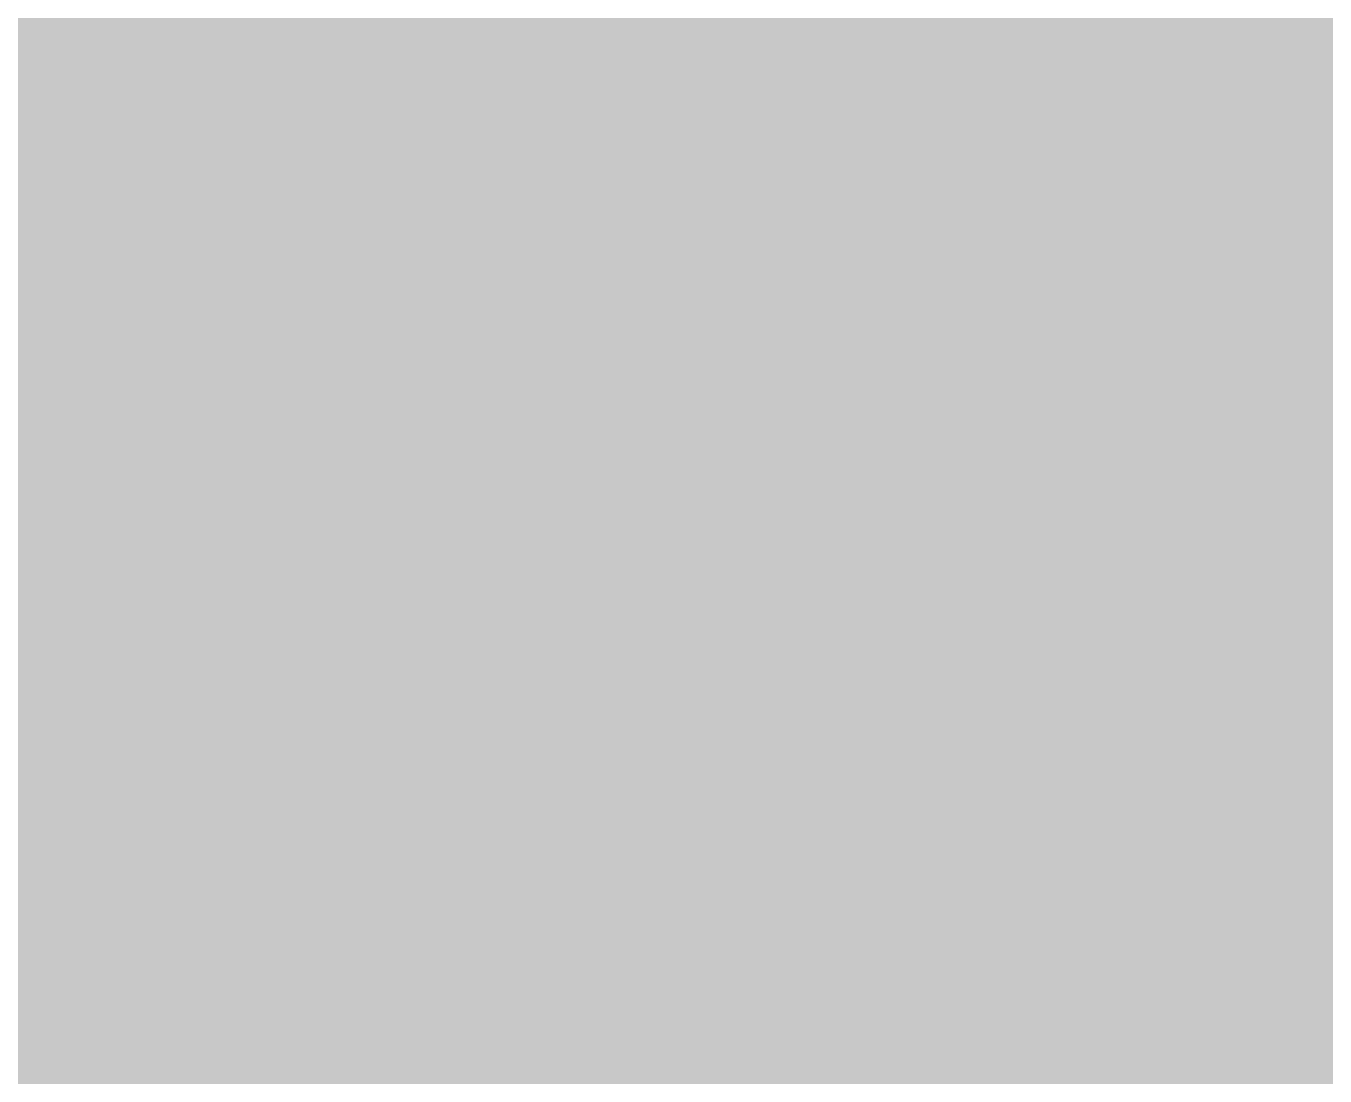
# Model space of a CAD drawing. Extents: x -72 to 72, y -47 to 50.
# Drawn here: x -31.137 to -26.862, y 1.395 to 4.851 of the extents above; entities that cross this region are included whole.
import ezdxf

# ---------------------------------------------------------------- set-up
doc = ezdxf.new("R2010")
doc.units = 0
doc.header["$MEASUREMENT"] = 0
doc.layers.get('0').update_dxf_attribs({"linetype": 'CONTINUOUS'})
for name, color, linetype in [('22-303-0_BOT', 7, 'CONTINUOUS'), ('22-303-0_DRD', 7, 'CONTINUOUS'), ('22-303-0_GND', 6, 'CONTINUOUS'), ('22-303-0_IN1', 4, 'CONTINUOUS'), ('22-303-0_IN2', 3, 'CONTINUOUS'), ('22-303-0_PWR', 5, 'CONTINUOUS'), ('22-303-0_SMB', 10, 'CONTINUOUS'), ('22-303-0_SMT', 14, 'CONTINUOUS'), ('22-303-0_SPB', 9, 'CONTINUOUS'), ('22-303-0_SPT', 12, 'CONTINUOUS'), ('22-303-0_SSB', 11, 'CONTINUOUS'), ('22-303-0_SST', 13, 'CONTINUOUS'), ('22-303-0_TOP', 8, 'CONTINUOUS'), ('THRUHOLE_TAP', 7, 'CONTINUOUS')]:
    doc.layers.add(name, color=color, linetype=linetype)

# ---------------------------------------------------------------- blocks, each defined once
blk = doc.blocks.new('RECTANGLE_4')
blk.add_solid([(0.4826, 0.4064), (0.4826, -0.4064), (-0.4826, 0.4064), (-0.4826, -0.4064)])
blk = doc.blocks.new('ROUND_48')
at = {"const_width": 0.29972}
blk.add_lwpolyline([(-0.14986, 0, 1), (0.14986, 0, 1)], format="xyb", close=True, dxfattribs=at)
blk = doc.blocks.new('ROUND_82')
at = {"const_width": 0.50038}
blk.add_lwpolyline([(-0.25019, 0, 1), (0.25019, 0, 1)], format="xyb", close=True, dxfattribs=at)
blk = doc.blocks.new('RECTANGLE_8')
blk.add_solid([(0.4064, 0.4826), (0.4064, -0.4826), (-0.4064, 0.4826), (-0.4064, -0.4826)])
blk = doc.blocks.new('OBLONG_39')
at = {"const_width": 0.2794}
blk.add_lwpolyline([(0, 0.7493), (0, -0.7493)], dxfattribs=at)
at = {"const_width": 0.1397}
for points in [[(-0.06985, 0.7493, 1), (0.06985, 0.7493, 1)], [(-0.06985, -0.7493, 1), (0.06985, -0.7493, 1)]]:
    blk.add_lwpolyline(points, format="xyb", close=True, dxfattribs=at)
blk = doc.blocks.new('RECTANGLE_40')
blk.add_solid([(0.1397, 0.889), (0.1397, -0.889), (-0.1397, 0.889), (-0.1397, -0.889)])
blk = doc.blocks.new('ROUND_95')
at = {"const_width": 0.10033}
blk.add_lwpolyline([(-0.050164, 0, 1), (0.050164, 0, 1)], format="xyb", close=True, dxfattribs=at)

msp = doc.modelspace()

# ---------------------------------------------------------------- linework, layer by layer
at = {"layer": '22-303-0_BOT'}
for points, const_width in [([(-22.86, 17.7038), (-22.86, 16.383), (-30.48, 16.383), (-31.496, 15.367), (-31.496, 4.3688), (-30.48, 4.3688)], 0.381), ([(-29.591, 15.8877), (-29.591, 1.6891)], 0.254), ([(-29.3624, 15.8877), (-29.3624, 3.3274)], 0.254), ([(-29.1338, 15.8877), (-29.1338, 3.3274)], 0.254), ([(-26.67, 2.6162), (-26.67, 4.318), (-28.448, 6.096), (-28.448, 8.255)], 0.2032), ([(-28.9052, 7.85876), (-28.9052, 3.3274)], 0.254), ([(-28.0416, 6.26364), (-26.38298, 4.60502)], 0.254), ([(-28.72994, 5.8039), (-27.0764, 4.15036)], 0.254), ([(-28.6766, 5.75056), (-28.6766, 3.3274)], 0.254), ([(-28.448, 5.52196), (-28.448, 3.3274)], 0.254), ([(-28.2194, 5.29336), (-28.2194, 3.84048)], 0.254), ([(-33.655, 5.08), (-32.766, 5.08), (-32.0548, 4.3688), (-32.004, 4.3688), (-31.496, 4.3688), (-30.48, 4.3688)], 0.381), ([(-29.6926, 5.08), (-29.6926, 3.6576)], 0.254), ([(-27.9908, 5.06476), (-27.9908, 4.0767)], 0.254), ([(-27.80284, 4.8768), (-29.6926, 4.8768)], 0.254), ([(-27.7622, 4.83616), (-27.7622, 4.15544)], 0.254), ([(-27.57424, 4.6482), (-29.6926, 4.6482)], 0.254), ([(-27.5336, 4.60756), (-27.5336, 4.1402)], 0.254), ([(-30.48, 4.3688), (-31.496, 4.3688), (-32.004, 4.3688), (-32.004, 4.318)], 0.381), ([(-27.34564, 4.4196), (-29.6926, 4.4196)], 0.254), ([(-27.305, 4.37896), (-27.305, 4.0259)], 0.254), ([(-30.48, 4.3688), (-30.5308, 4.318), (-32.004, 4.318)], 0.2032), ([(-27.11704, 4.191), (-29.6926, 4.191)], 0.254), ([(-27.0764, 4.15036), (-27.0764, 3.3274)], 0.254), ([(-27.0764, 4.15036), (-27.0764, 3.3274)], 0.254), ([(-28.13304, 3.9624), (-29.6926, 3.9624)], 0.254), ([(-27.0764, 3.9624), (-27.23896, 3.9624)], 0.254), ([(-30.48, 2.6162), (-32.0802, 2.6162), (-33.274, 3.81), (-33.655, 3.81)], 0.381), ([(-28.26258, 3.7338), (-29.6926, 3.7338)], 0.254), ([(-27.0764, 3.7338), (-27.10688, 3.7338)], 0.254), ([(-29.6926, 3.6576), (-31.2674, 3.6576)], 0.254), ([(-31.1912, 3.6576), (-31.1912, 3.3274)], 0.254), ([(-30.9626, 3.6576), (-30.9626, 3.3274)], 0.254), ([(-30.734, 3.6576), (-30.734, 3.3274)], 0.254), ([(-30.5054, 3.6576), (-30.5054, 3.3274)], 0.254), ([(-30.2768, 3.6576), (-30.2768, 3.3274)], 0.254), ([(-30.0482, 3.6576), (-30.0482, 3.3274)], 0.254), ([(-29.8196, 3.6576), (-29.8196, 3.3274)], 0.254), ([(-28.28798, 3.5052), (-32.26816, 3.5052)], 0.254), ([(-29.6926, 3.3274), (-31.2674, 3.3274)], 0.254), ([(-29.6926, 3.3274), (-29.6926, 1.905)], 0.254), ([(-29.3624, 3.3274), (-29.3624, 1.905)], 0.254), ([(-28.2448, 3.3274), (-29.3624, 3.3274)], 0.254), ([(-27.0764, 3.3274), (-27.1272, 3.3274)], 0.254), ([(-29.3624, 3.2766), (-29.6926, 3.2766)], 0.254), ([(-29.3624, 3.048), (-29.6926, 3.048)], 0.254), ([(-29.3624, 2.8194), (-29.6926, 2.8194)], 0.254), ([(-26.67, 2.6162), (-28.575, 2.6162)], 0.381), ([(-29.3624, 2.5908), (-29.6926, 2.5908)], 0.254), ([(-29.3624, 2.3622), (-29.6926, 2.3622)], 0.254), ([(-29.3624, 2.1336), (-29.6926, 2.1336)], 0.254), ([(-27.4574, 2.1336), (-27.7876, 2.1336)], 0.254), ([(-27.7876, 2.1209), (-27.7876, 1.905)], 0.254), ([(-27.4574, 2.1209), (-27.7876, 2.1209)], 0.254), ([(-27.7622, 2.1209), (-27.7622, 0.81788)], 0.254), ([(-27.5336, 2.1209), (-27.5336, 0.75692)], 0.254), ([(-27.4574, 2.1209), (-27.4574, 1.905)], 0.254), ([(-22.79904, 1.905), (-34.1376, 1.905)], 0.254), ([(-29.6926, 1.905), (-31.2674, 1.905)], 0.254), ([(-29.6926, 1.905), (-29.6926, 1.6891)], 0.254), ([(-29.3624, 1.905), (-29.3624, 1.6891)], 0.254), ([(-27.7876, 1.905), (-29.3624, 1.905)], 0.254), ([(-27.7876, 1.905), (-27.7876, 0.82296)], 0.254), ([(-25.8826, 1.905), (-27.4574, 1.905)], 0.254), ([(-27.4574, 1.905), (-27.4574, 0.72136)], 0.254), ([(-29.3624, 1.6891), (-29.6926, 1.6891)], 0.254), ([(-29.3624, 1.6764), (-29.6926, 1.6764)], 0.254), ([(-27.4574, 1.6764), (-27.7876, 1.6764)], 0.254), ([(-27.4574, 1.4478), (-27.7876, 1.4478)], 0.254)]:
    msp.add_lwpolyline(points, dxfattribs=dict(at, const_width=const_width))
at = {"layer": '22-303-0_BOT', "const_width": 0.254}
for points in [[(-27.686, 4.16052, 0.4142136), (-28.29052, 3.556)], [(-27.08148, 3.556, 0.4142136), (-27.686, 4.16052)], [(-28.29052, 3.556, 0.0973861), (-28.24551, 3.32711)], [(-27.1272, 3.3274, 0.0973858), (-27.08225, 3.556)]]:
    msp.add_lwpolyline(points, format="xyb", dxfattribs=at)
at = {"layer": '22-303-0_DRD', "const_width": 0.254}
for points in [[(-27.051, 4.191), (-28.321, 2.921)], [(-27.051, 2.921), (-28.321, 4.191)]]:
    msp.add_lwpolyline(points, dxfattribs=at)
at = {"layer": '22-303-0_IN1'}
for points, const_width in [([(-55.245, 6.096), (-42.418, 6.096), (-39.878, 3.556), (-27.686, 3.556)], 0.2032), ([(-24.17064, 4.6736), (-38.354, 4.6736)], 0.254), ([(-31.115, 4.6736), (-31.115, 3.9624)], 0.254), ([(-30.8864, 4.6736), (-30.8864, 3.9624)], 0.254), ([(-30.6578, 4.6736), (-30.6578, 3.9624)], 0.254), ([(-30.4292, 4.6736), (-30.4292, 3.9624)], 0.254), ([(-30.2006, 4.6736), (-30.2006, 3.9624)], 0.254), ([(-29.972, 4.6736), (-29.972, 3.9624)], 0.254), ([(-29.7434, 4.6736), (-29.7434, 3.9624)], 0.254), ([(-29.5148, 4.6736), (-29.5148, 3.9624)], 0.254), ([(-29.2862, 4.6736), (-29.2862, 3.9624)], 0.254), ([(-29.0576, 4.6736), (-29.0576, 3.9624)], 0.254), ([(-28.829, 4.6736), (-28.829, 3.9624)], 0.254), ([(-28.6004, 4.6736), (-28.6004, 3.9624)], 0.254), ([(-28.3718, 4.6736), (-28.3718, 3.9624)], 0.254), ([(-28.1432, 4.6736), (-28.1432, 3.9624)], 0.254), ([(-27.9146, 4.6736), (-27.9146, 4.1148)], 0.254), ([(-27.686, 4.6736), (-27.686, 4.16052)], 0.254), ([(-27.4574, 4.6736), (-27.4574, 4.1148)], 0.254), ([(-27.2288, 4.6736), (-27.2288, 3.95224)], 0.254), ([(-27.0002, 4.6736), (-27.0002, 1.5494)], 0.254), ([(-26.7716, 4.6736), (-26.7716, 1.5494)], 0.254), ([(-24.01824, 4.5212), (-40.26916, 4.5212)], 0.254), ([(-23.78964, 4.2926), (-40.04056, 4.2926)], 0.254), ([(-28.01366, 4.064), (-39.81196, 4.064)], 0.254), ([(-23.94966, 4.064), (-27.35834, 4.064)], 0.254), ([(-28.13304, 3.9624), (-39.71036, 3.9624)], 0.254), ([(-24.15794, 3.8354), (-27.15006, 3.8354)], 0.254), ([(-24.22398, 3.6068), (-27.08402, 3.6068)], 0.254), ([(-24.19858, 3.3782), (-27.10688, 3.3782)], 0.254), ([(-28.13304, 3.1496), (-34.81578, 3.1496)], 0.254), ([(-31.115, 3.1496), (-31.115, 1.5494)], 0.254), ([(-30.8864, 3.1496), (-30.8864, 1.5494)], 0.254), ([(-30.6578, 3.1496), (-30.6578, 1.5494)], 0.254), ([(-30.4292, 3.1496), (-30.4292, 1.5494)], 0.254), ([(-30.2006, 3.1496), (-30.2006, 1.5494)], 0.254), ([(-29.972, 3.1496), (-29.972, 1.5494)], 0.254), ([(-29.7434, 3.1496), (-29.7434, 1.5494)], 0.254), ([(-29.5148, 3.1496), (-29.5148, 1.5494)], 0.254), ([(-29.2862, 3.1496), (-29.2862, 1.5494)], 0.254), ([(-29.0576, 3.1496), (-29.0576, 1.5494)], 0.254), ([(-28.829, 3.1496), (-28.829, 1.5494)], 0.254), ([(-28.6004, 3.1496), (-28.6004, 1.5494)], 0.254), ([(-28.3718, 3.1496), (-28.3718, 1.5494)], 0.254), ([(-28.1432, 3.1496), (-28.1432, 1.5494)], 0.254), ([(-24.06904, 3.1496), (-27.23896, 3.1496)], 0.254), ([(-27.2288, 3.15976), (-27.2288, 1.5494)], 0.254), ([(-27.9146, 2.9972), (-27.9146, 1.5494)], 0.254), ([(-27.4574, 2.9972), (-27.4574, 1.5494)], 0.254), ([(-27.686, 2.95148), (-27.686, 1.5494)], 0.254), ([(-24.2189, 2.921), (-34.71418, 2.921)], 0.254), ([(-24.3332, 2.6924), (-34.7091, 2.6924)], 0.254), ([(-24.34844, 2.4638), (-34.798, 2.4638)], 0.254), ([(-24.2697, 2.2352), (-35.07486, 2.2352)], 0.254), ([(-24.03348, 2.0066), (-36.54552, 2.0066)], 0.254), ([(-21.43252, 1.778), (-47.30496, 1.778)], 0.254), ([(-21.63064, 1.5494), (-47.07636, 1.5494)], 0.254)]:
    msp.add_lwpolyline(points, dxfattribs=dict(at, const_width=const_width))
at = {"layer": '22-303-0_IN1', "const_width": 0.254}
for points in [[(-27.686, 4.16052, 0.2113086), (-28.13331, 3.96264)], [(-27.08148, 3.556, 0.4142136), (-27.686, 4.16052)], [(-27.686, 2.95148, 0.4142136), (-27.08148, 3.556)], [(-28.13304, 3.1496, 0.2113087), (-27.686, 2.95184)]]:
    msp.add_lwpolyline(points, format="xyb", dxfattribs=at)
at = {"layer": '22-303-0_IN2'}
for points, const_width in [([(-31.1912, 7.2136), (-31.1912, 1.9304)], 0.254), ([(-30.9626, 7.2136), (-30.9626, 1.9304)], 0.254), ([(-30.734, 7.2136), (-30.734, 1.9304)], 0.254), ([(-30.5054, 7.2136), (-30.5054, 1.9304)], 0.254), ([(-30.2768, 7.2136), (-30.2768, 1.9304)], 0.254), ([(-30.0482, 7.2136), (-30.0482, 1.9304)], 0.254), ([(-29.8196, 7.2136), (-29.8196, 1.9304)], 0.254), ([(-29.591, 7.2136), (-29.591, 1.9304)], 0.254), ([(-29.3624, 7.07136), (-29.3624, 1.9304)], 0.254), ([(-29.1338, 6.84276), (-29.1338, 1.9304)], 0.254), ([(-28.9052, 6.61416), (-28.9052, 1.9304)], 0.254), ([(-46.99, 3.683), (-46.99, 3.429), (-45.085, 1.524), (-22.606, 1.524), (-20.574, 3.556), (-20.574, 6.477)], 0.2032), ([(-28.6766, 6.38556), (-28.6766, 1.9304)], 0.254), ([(-28.448, 6.15696), (-28.448, 1.9304)], 0.254), ([(-28.2194, 5.92836), (-28.2194, 3.84048)], 0.254), ([(-27.9908, 5.69976), (-27.9908, 4.0767)], 0.254), ([(-27.7622, 5.47116), (-27.7622, 4.15544)], 0.254), ([(-27.5336, 5.3213), (-27.5336, 4.1402)], 0.254), ([(-27.305, 5.3086), (-27.305, 4.0259)], 0.254), ([(-27.0764, 5.3086), (-27.0764, 1.9304)], 0.254), ([(-26.8478, 5.3086), (-26.8478, 1.9304)], 0.254), ([(-22.94636, 4.8768), (-31.77286, 4.8768)], 0.254), ([(-23.17496, 4.6482), (-31.496, 4.6482)], 0.254), ([(-23.40356, 4.4196), (-31.4071, 4.4196)], 0.254), ([(-23.63216, 4.191), (-31.41218, 4.191)], 0.254), ([(-28.13304, 3.9624), (-31.51378, 3.9624)], 0.254), ([(-24.06904, 3.9624), (-27.23896, 3.9624)], 0.254), ([(-28.26258, 3.7338), (-31.84906, 3.7338)], 0.254), ([(-24.19858, 3.7338), (-27.10688, 3.7338)], 0.254), ([(-28.28798, 3.5052), (-46.41088, 3.5052)], 0.254), ([(-24.22398, 3.5052), (-27.08402, 3.5052)], 0.254), ([(-28.22194, 3.2766), (-34.94278, 3.2766)], 0.254), ([(-28.2194, 3.27152), (-28.2194, 1.9304)], 0.254), ([(-24.15794, 3.2766), (-27.15006, 3.2766)], 0.254), ([(-27.305, 3.0861), (-27.305, 1.9304)], 0.254), ([(-28.01366, 3.048), (-34.75736, 3.048)], 0.254), ([(-23.94966, 3.048), (-27.35834, 3.048)], 0.254), ([(-27.9908, 3.03276), (-27.9908, 1.9304)], 0.254), ([(-27.7622, 2.95656), (-27.7622, 1.9304)], 0.254), ([(-27.5336, 2.9718), (-27.5336, 1.9304)], 0.254), ([(-23.39594, 2.8194), (-34.70148, 2.8194)], 0.254), ([(-23.46198, 2.5908), (-34.73704, 2.5908)], 0.254), ([(-23.43658, 2.3622), (-34.88182, 2.3622)], 0.254), ([(-23.30704, 2.1336), (-36.38296, 2.1336)], 0.254), ([(-22.77364, 1.9304), (-44.91736, 1.9304)], 0.254)]:
    msp.add_lwpolyline(points, dxfattribs=dict(at, const_width=const_width))
at = {"layer": '22-303-0_IN2', "const_width": 0.254}
for points in [[(-27.686, 4.16052, 0.4142136), (-28.29052, 3.556)], [(-27.08148, 3.556, 0.4142136), (-27.686, 4.16052)], [(-28.29052, 3.556, 0.4142136), (-27.686, 2.95148)], [(-27.686, 2.95148, 0.4142136), (-27.08148, 3.556)]]:
    msp.add_lwpolyline(points, format="xyb", dxfattribs=at)
at = {"layer": '22-303-0_SSB', "const_width": 0.1524}
for points in [[(-29.6545, 6.5405), (-29.6545, 3.6195), (-31.2928, 3.6195), (-31.2928, 6.5405), (-29.6545, 6.5405)], [(-29.05506, 5.1943), (-29.05506, 4.72186), (-28.37942, 5.1943), (-28.20924, 5.1943), (-28.03906, 5.13588), (-28.03906, 4.78028), (-28.20924, 4.72186)], [(-26.81224, 5.1943), (-26.81224, 4.72186), (-26.13406, 4.95808), (-26.13406, 5.07746), (-27.15006, 5.07746)], [(-28.54706, 4.1783), (-29.05506, 4.3561)], [(-28.54706, 3.88366), (-28.54706, 4.23926), (-28.37942, 4.3561), (-28.20924, 4.3561), (-28.03906, 4.23926), (-28.03906, 3.88366), (-29.05506, 3.88366)], [(-26.64206, 4.1783), (-27.15006, 4.3561)], [(-26.64206, 3.88366), (-26.64206, 4.23926), (-26.47442, 4.3561), (-26.30424, 4.3561), (-26.13406, 4.23926), (-26.13406, 3.88366), (-27.15006, 3.88366)], [(-29.6545, 3.3655), (-29.6545, 0.4445), (-31.2928, 0.4445), (-31.2928, 3.3655), (-29.6545, 3.3655)], [(-29.4005, 0.4445), (-29.4005, 3.3655), (-27.7622, 3.3655), (-27.7622, 0.4445), (-29.4005, 0.4445)], [(-27.4955, 0.4445), (-27.4955, 3.3655), (-25.8572, 3.3655), (-25.8572, 0.4445), (-27.4955, 0.4445)]]:
    msp.add_lwpolyline(points, dxfattribs=at)
at = {"layer": '22-303-0_SST'}
for points, const_width in [([(-29.44368, 5.26034), (-29.44368, 4.7879), (-30.12186, 5.26034), (-30.29204, 5.26034), (-30.45968, 5.20192), (-30.45968, 4.84632), (-30.29204, 4.7879)], 0.1524), ([(-30.45968, 4.42214), (-29.61386, 4.42214), (-29.44368, 4.36372), (-29.44368, 4.00812), (-29.61386, 3.9497), (-30.45968, 3.9497)], 0.1524), ([(-27.4955, 2.3495), (-24.5745, 2.3495), (-24.5745, 3.9878), (-27.4955, 3.9878), (-27.4955, 2.3495)], 0.1524), ([(-31.94304, 1.48082), (-30.94228, 1.48082), (-30.94228, 1.73228), (-24.93772, 1.73228), (-24.93772, 1.48082)], 0.19812), ([(-33.4391, -4.26974), (-21.94052, -4.26974), (-21.94052, 1.48082), (-33.93948, 1.48082), (-33.93948, -4.26974), (-33.4391, -4.26974)], 0.19812)]:
    msp.add_lwpolyline(points, dxfattribs=dict(at, const_width=const_width))
at = {"layer": '22-303-0_TOP'}
for points, const_width in [([(-48.895, 5.6388), (-48.7172, 5.6388), (-48.006, 6.35), (-48.006, 8.763), (-47.625, 9.144), (-45.72, 9.144), (-41.529, 4.953), (-31.623, 4.953), (-28.067, 1.397), (-23.114, 1.397), (-21.209, -0.508), (-15.748, -0.508), (-15.494, -0.254), (-15.494, 3.556), (-15.748, 3.81), (-19.939, 3.81), (-20.3962, 4.2672), (-20.3962, 5.0038)], 0.2032), ([(-24.39924, 5.0038), (-24.39924, 3.556), (-24.39924, 2.54), (-24.65324, 2.286), (-27.686, 2.286), (-28.702, 3.302), (-28.702, 6.46684), (-29.21762, 6.985), (-29.8831, 6.985)], 0.3048), ([(-30.9626, 6.5278), (-30.9626, 4.86664)], 0.254), ([(-30.734, 6.5278), (-30.734, 4.63804)], 0.254), ([(-30.5054, 6.5278), (-30.5054, 4.40944)], 0.254), ([(-30.2768, 6.5278), (-30.2768, 4.18084)], 0.254), ([(-30.0482, 6.5278), (-30.0482, 3.95224)], 0.254), ([(-29.8196, 6.5278), (-29.8196, 3.72364)], 0.254), ([(-29.591, 6.5278), (-29.591, 3.49504)], 0.254), ([(-29.3624, 6.48208), (-29.3624, 3.26644)], 0.254), ([(-29.1592, 6.27888), (-29.1592, 3.302)], 0.254), ([(-31.3309, 5.23494), (-27.89936, 1.8034)], 0.254), ([(-29.1592, 4.8768), (-30.97276, 4.8768)], 0.254), ([(-29.1592, 4.6482), (-30.74416, 4.6482)], 0.254), ([(-29.1592, 4.4196), (-30.51556, 4.4196)], 0.254), ([(-29.1592, 4.191), (-30.28696, 4.191)], 0.254), ([(-31.41726, 4.17322), (-28.35402, 1.10998)], 0.254), ([(-31.20644, 3.9624), (-31.51378, 3.9624)], 0.254), ([(-31.1912, 3.94716), (-31.1912, 2.60604)], 0.254), ([(-29.1592, 3.9624), (-30.05836, 3.9624)], 0.254), ([(-30.97784, 3.7338), (-31.84906, 3.7338)], 0.254), ([(-29.1592, 3.7338), (-29.82976, 3.7338)], 0.254), ([(-30.9626, 3.71856), (-30.9626, 2.37744)], 0.254), ([(-27.686, 3.556), (-27.559, 3.556), (-27.18308, 3.18008), (-27.18308, 3.175), (-26.7462, 3.175)], 0.2032), ([(-30.74924, 3.5052), (-41.64076, 3.5052)], 0.254), ([(-30.734, 3.48996), (-30.734, 2.14884)], 0.254), ([(-29.1592, 3.5052), (-29.60116, 3.5052)], 0.254), ([(-30.52064, 3.2766), (-31.8643, 3.2766)], 0.254), ([(-30.5054, 3.26136), (-30.5054, 1.92024)], 0.254), ([(-29.1592, 3.2766), (-29.37256, 3.2766)], 0.254), ([(-31.81858, 3.23342), (-29.5021, 0.91694)], 0.254), ([(-29.1338, 3.15214), (-29.1338, 3.03784)], 0.254), ([(-30.29204, 3.048), (-31.63062, 3.048)], 0.254), ([(-29.08046, 3.048), (-29.14396, 3.048)], 0.254), ([(-30.2768, 3.03276), (-30.2768, 1.69164)], 0.254), ([(-35.306, 2.794), (-32.258, 2.794), (-29.93898, 0.47498), (-29.93898, -0.26924)], 0.635), ([(-29.02204, 2.97434), (-28.00858, 1.96342)], 0.254), ([(-28.9052, 2.8575), (-28.9052, 2.80924)], 0.254), ([(-30.06344, 2.8194), (-31.40202, 2.8194)], 0.254), ([(-30.0482, 2.80416), (-30.0482, 1.46304)], 0.254), ([(-28.86456, 2.8194), (-28.91536, 2.8194)], 0.254), ([(-28.6766, 2.6289), (-28.6766, 2.58064)], 0.254), ([(-29.83484, 2.5908), (-31.17342, 2.5908)], 0.254), ([(-29.8196, 2.57556), (-29.8196, 1.23444)], 0.254), ([(-28.63596, 2.5908), (-28.68676, 2.5908)], 0.254), ([(-28.448, 2.4003), (-28.448, 2.35204)], 0.254), ([(-29.60624, 2.3622), (-30.94482, 2.3622)], 0.254), ([(-28.40736, 2.3622), (-28.45816, 2.3622)], 0.254), ([(-29.591, 2.34696), (-29.591, 1.00584)], 0.254), ([(-28.2194, 2.1717), (-28.2194, 2.12344)], 0.254), ([(-29.37764, 2.1336), (-30.71876, 2.1336)], 0.254), ([(-29.3624, 2.11836), (-29.3624, 0.70612)], 0.254), ([(-28.17876, 2.1336), (-28.22956, 2.1336)], 0.254), ([(-27.9908, 1.94564), (-27.9908, 1.89484)], 0.254), ([(-29.14904, 1.905), (-30.49016, 1.905)], 0.254), ([(-29.1338, 1.88976), (-29.1338, 0.48514)], 0.254), ([(-27.93746, 1.905), (-28.00096, 1.905)], 0.254), ([(-23.114, 1.8034), (-27.89936, 1.8034)], 0.254), ([(-27.7622, 1.83388), (-27.7622, 1.8034)], 0.254), ([(-24.65324, 1.8288), (-27.686, 1.8288)], 0.254), ([(-27.5336, 1.8288), (-27.5336, 1.8034)], 0.254), ([(-27.305, 1.8288), (-27.305, 1.8034)], 0.254), ([(-27.0764, 1.8288), (-27.0764, 1.8034)], 0.254), ([(-26.8478, 1.8288), (-26.8478, 1.8034)], 0.254), ([(-28.92044, 1.6764), (-30.26156, 1.6764)], 0.254), ([(-28.9052, 1.66116), (-28.9052, 0.2667)], 0.254), ([(-28.69184, 1.4478), (-30.03296, 1.4478)], 0.254), ([(-28.6766, 1.43256), (-28.6766, 0.55118)], 0.254)]:
    msp.add_lwpolyline(points, dxfattribs=dict(at, const_width=const_width))
at = {"layer": '22-303-0_TOP', "const_width": 0.254}
for points in [[(-29.1592, 3.302, 0.1989132), (-29.02529, 2.97871)], [(-29.1592, 3.302, 0.1989132), (-29.02529, 2.97871)], [(-28.00858, 1.96342, 0.1989124), (-27.686, 1.8298)]]:
    msp.add_lwpolyline(points, format="xyb", dxfattribs=at)

# ---------------------------------------------------------------- block references
at = {"layer": '22-303-0_BOT'}
for name, p in [('RECTANGLE_4', (-30.48, 4.3688)), ('ROUND_48', (-27.686, 3.556)), ('RECTANGLE_4', (-30.48, 2.6162)), ('RECTANGLE_4', (-28.575, 2.6162)), ('RECTANGLE_4', (-26.67, 2.6162)), ('RECTANGLE_4', (-30.48, 1.1938)), ('RECTANGLE_4', (-28.575, 1.1938)), ('RECTANGLE_4', (-26.67, 1.1938))]:
    msp.add_blockref(name, p, dxfattribs=at)
at = {"layer": '22-303-0_GND'}
msp.add_blockref('ROUND_82', (-27.686, 3.556), dxfattribs=at)
at = {"layer": '22-303-0_IN1'}
msp.add_blockref('ROUND_48', (-27.686, 3.556), dxfattribs=at)
at = {"layer": '22-303-0_IN2'}
msp.add_blockref('ROUND_48', (-27.686, 3.556), dxfattribs=at)
at = {"layer": '22-303-0_PWR'}
msp.add_blockref('ROUND_82', (-27.686, 3.556), dxfattribs=at)
at = {"layer": '22-303-0_SMB'}
for p in [(-30.48, 4.3688), (-30.48, 2.6162), (-28.575, 2.6162), (-26.67, 2.6162), (-30.48, 1.1938), (-28.575, 1.1938), (-26.67, 1.1938)]:
    msp.add_blockref('RECTANGLE_4', p, dxfattribs=at)
at = {"layer": '22-303-0_SMT'}
for name, p in [('OBLONG_39', (-27.9019, 5.0038)), ('RECTANGLE_40', (-27.40152, 5.0038)), ('OBLONG_39', (-26.90114, 5.0038)), ('RECTANGLE_8', (-26.7462, 3.175))]:
    msp.add_blockref(name, p, dxfattribs=at)
at = {"layer": '22-303-0_SPB'}
for p in [(-30.48, 4.3688), (-30.48, 2.6162), (-28.575, 2.6162), (-26.67, 2.6162), (-30.48, 1.1938), (-28.575, 1.1938), (-26.67, 1.1938)]:
    msp.add_blockref('RECTANGLE_4', p, dxfattribs=at)
at = {"layer": '22-303-0_SPT'}
for name, p in [('OBLONG_39', (-27.9019, 5.0038)), ('RECTANGLE_40', (-27.40152, 5.0038)), ('OBLONG_39', (-26.90114, 5.0038)), ('RECTANGLE_8', (-26.7462, 3.175))]:
    msp.add_blockref(name, p, dxfattribs=at)
at = {"layer": '22-303-0_TOP'}
for name, p in [('OBLONG_39', (-27.9019, 5.0038)), ('RECTANGLE_40', (-27.40152, 5.0038)), ('OBLONG_39', (-26.90114, 5.0038)), ('ROUND_48', (-27.686, 3.556)), ('RECTANGLE_8', (-26.7462, 3.175))]:
    msp.add_blockref(name, p, dxfattribs=at)
at = {"layer": 'THRUHOLE_TAP'}
msp.add_blockref('ROUND_95', (-27.686, 3.556), dxfattribs=at)

doc.saveas('drawing.dxf')
